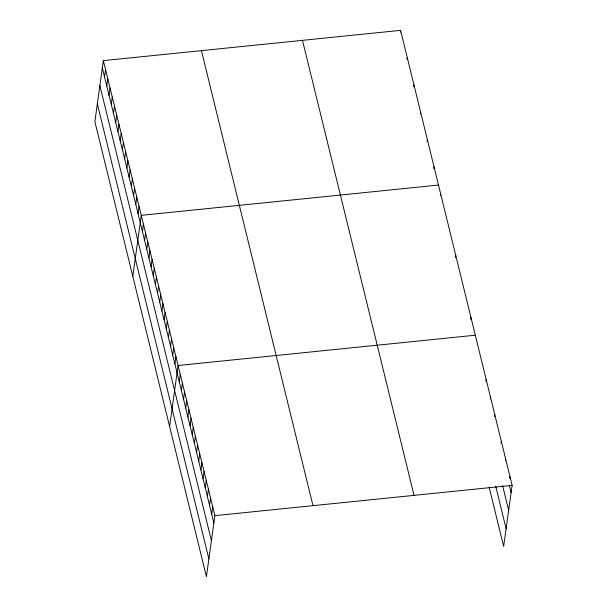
<?xml version="1.0" encoding="UTF-8"?>
<svg xmlns="http://www.w3.org/2000/svg" width="607" height="607" viewBox="0 0 607 607"><rect width="100%" height="100%" fill="white"/><g stroke="black" fill="none" stroke-linecap="round" stroke-linejoin="round"><path stroke-width="0.91" d="M103.342 60.632L94.882 121.628L206.426 576.65L214.893 515.654L103.342 60.632L400.574 30.35L512.118 485.372L503.658 546.368L489.151 487.186M104.563 77.028L105.572 69.729M106.794 86.126L107.803 78.834M109.025 95.231L110.034 87.932M111.256 104.328L112.265 97.037M113.486 113.433L114.495 106.134M115.717 122.531L116.726 115.231M117.948 131.628L118.957 124.336M120.178 140.733L121.188 133.434M122.409 149.83L123.418 142.539M124.64 158.935L125.649 151.636M126.871 168.033L127.88 160.741M129.101 177.13L130.118 169.839M131.332 186.235L132.349 178.936M133.563 195.333L134.579 188.041M135.793 204.438L136.81 197.138M138.024 213.535L139.041 206.243M132.804 276.337L141.272 215.341L438.497 185.059M142.425 231.472L143.434 224.173M144.587 240.304L145.597 233.005M146.75 249.136L147.767 241.836M148.92 257.967L149.929 250.676M151.082 266.799L152.099 259.508M153.252 275.631L154.261 268.34M155.415 284.463L156.424 277.171M157.577 293.302L158.594 286.003M159.747 302.134L160.756 294.835M161.91 310.966L162.926 303.667M164.08 319.798L165.089 312.499M166.242 328.63L167.251 321.338M168.405 337.462L169.421 330.17M170.575 346.293L171.584 339.002M172.737 355.125L173.754 347.834M174.899 363.965L175.916 356.666M169.619 426.493L178.079 365.497L475.311 335.216M179.232 381.628L180.249 374.329M181.402 390.46L182.411 383.169M183.564 399.292L184.574 392.001M185.727 408.124L186.744 400.832M187.897 416.956L188.906 409.664M190.059 425.795L191.076 418.496M192.229 434.627L193.238 427.328M194.392 443.459L195.401 436.16M196.554 452.291L197.571 444.992M198.724 461.123L199.733 453.831M200.887 469.955L201.903 462.663M203.057 478.786L204.066 471.495M205.219 487.618L206.228 480.327M207.382 496.458L208.398 489.159M209.552 505.29L210.561 497.99M211.714 514.121L212.731 506.822M400.317 32.171L400.574 30.35M407.009 59.478L407.267 57.65M413.701 86.778L413.959 84.95M420.401 114.078L420.651 112.257M427.093 141.378L427.343 139.557M433.785 168.685L434.035 166.857M440.409 195.712L440.667 193.891M455.569 257.543L455.819 255.722M470.728 319.373L470.979 317.552M485.881 381.204L486.139 379.383M490.213 398.867L490.464 397.046M494.546 416.539L494.796 414.71M501.041 443.034L501.291 441.213M505.373 460.698L505.623 458.877M509.705 478.369L509.956 476.541M214.893 515.654L512.118 485.372M509.379 485.608L511.109 492.672M502.588 485.661L508.651 510.388M495.722 486.253L506.117 528.651M302.483 40.343L414.035 495.365M201.425 50.639L312.977 505.661M102.333 67.931L213.876 522.953M99.874 85.648L211.418 540.67M97.34 103.903L208.891 558.933"/></g></svg>
